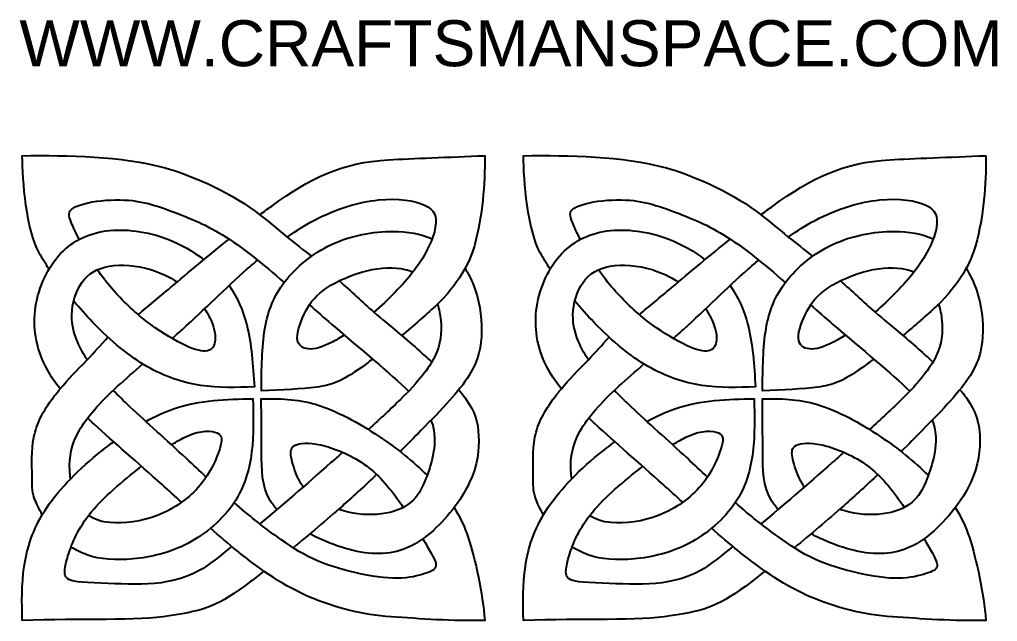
# Model space of a CAD drawing. Header units: millimetres. Extents: x 167 to 430, y 26 to 411.
# Drawn here: x 166.8 to 271.2, y 346.5 to 410.7 of the extents above; entities that cross this region are included whole.
import ezdxf
from ezdxf.enums import TextEntityAlignment as Align

# ---------------------------------------------------------------- set-up
doc = ezdxf.new("R2010")
doc.units = ezdxf.units.MM
for name, color, linetype in [('Default', 7, 'Continuous'), ('DV1_Default', 7, 'Continuous'), ('DV1_Layer_1', 7, 'Continuous')]:
    doc.layers.add(name, color=color, linetype=linetype)
doc.styles.add('SEACAD_arial_ttfB', font='arial.ttf')

# ---------------------------------------------------------------- blocks, each defined once
blk = doc.blocks.new('SE')
at = {"layer": 'DV1_Layer_1', "color": 7, "linetype": 'Continuous'}
for points, knots in [([(169.98, 384.09), (169.59, 384.67), (169.23, 385.25), (168.92, 385.82), (167.58, 388.24), (167.13, 393.47), (167.13, 396.18), (172.05, 396.22), (177.6, 396.16), (182.39, 394.88), (184.71, 394.26), (189.03, 392.46), (191.97, 390.26), (193.04, 389.46), (194.2, 388.51), (195.39, 387.5)], [0, 0, 0, 0, 0.166667, 0.166667, 0.166667, 0.333333, 0.333333, 0.333333, 0.5, 0.5, 0.5, 0.666667, 0.666667, 0.666667, 1, 1, 1, 1]), ([(192.47, 389.88), (192.91, 390.21), (193.33, 390.52), (193.74, 390.81), (197.81, 393.77), (201.22, 395.47), (206.22, 395.74), (208.73, 395.88), (212.6, 396.03), (216.47, 396.18), (216.5, 393.02), (216.27, 389.87), (215.37, 386.58), (214.92, 384.92), (213.64, 382.38), (211.21, 380.14), (210.13, 379.15), (208.87, 378.05), (207.62, 377)], [0, 0, 0, 0, 0.142857, 0.142857, 0.142857, 0.285714, 0.285714, 0.285714, 0.428571, 0.428571, 0.428571, 0.571429, 0.571429, 0.571429, 0.714286, 0.714286, 0.714286, 1, 1, 1, 1]), ([(223.46, 384.09), (223.07, 384.67), (222.71, 385.25), (222.4, 385.82), (221.06, 388.24), (220.61, 393.47), (220.61, 396.18), (225.53, 396.22), (231.07, 396.16), (235.87, 394.88), (238.19, 394.26), (242.51, 392.46), (245.45, 390.26), (246.52, 389.46), (247.68, 388.51), (248.87, 387.5)], [0, 0, 0, 0, 0.166667, 0.166667, 0.166667, 0.333333, 0.333333, 0.333333, 0.5, 0.5, 0.5, 0.666667, 0.666667, 0.666667, 1, 1, 1, 1]), ([(245.95, 389.88), (246.39, 390.21), (246.81, 390.52), (247.21, 390.81), (251.29, 393.77), (254.7, 395.47), (259.7, 395.74), (262.21, 395.88), (266.08, 396.03), (269.95, 396.18), (269.97, 393.02), (269.75, 389.87), (268.85, 386.58), (268.4, 384.92), (267.12, 382.38), (264.69, 380.14), (263.61, 379.15), (262.35, 378.05), (261.1, 377)], [0, 0, 0, 0, 0.142857, 0.142857, 0.142857, 0.285714, 0.285714, 0.285714, 0.428571, 0.428571, 0.428571, 0.571429, 0.571429, 0.571429, 0.714286, 0.714286, 0.714286, 1, 1, 1, 1]), ([(173.2, 387.25), (172.86, 387.92), (172.57, 388.53), (172.38, 389), (172.03, 389.84), (172, 390.22), (172.54, 390.58), (173.09, 390.93), (174.23, 391.25), (175.55, 391.38), (176.87, 391.52), (178.37, 391.47), (179.23, 391.34), (181.22, 391.04), (183.82, 390.01), (185.62, 389.23), (187.42, 388.46), (189.39, 387.3), (191.8, 385.4), (192.82, 384.59), (193.92, 383.66), (195.08, 382.65)], [0, 0, 0, 0, 0.125, 0.125, 0.125, 0.25, 0.25, 0.25, 0.375, 0.375, 0.375, 0.5, 0.5, 0.5, 0.625, 0.625, 0.625, 0.75, 0.75, 0.75, 1, 1, 1, 1]), ([(195.39, 387.5), (196.33, 388.16), (197.28, 388.76), (198.24, 389.27), (200.64, 390.54), (203.06, 391.25), (207.25, 391.67), (209.02, 391.39), (210.06, 390.9), (211.1, 390.42), (211.41, 389.72), (211.2, 388.54), (210.99, 387.36), (210.27, 385.7), (208.93, 383.93), (207.77, 382.39), (206.12, 380.77), (204.65, 379.48)], [0, 0, 0, 0, 0.142857, 0.142857, 0.142857, 0.285714, 0.285714, 0.428571, 0.428571, 0.428571, 0.571429, 0.571429, 0.571429, 0.714286, 0.714286, 0.714286, 1, 1, 1, 1]), ([(226.68, 387.25), (226.33, 387.92), (226.05, 388.53), (225.86, 389), (225.51, 389.84), (225.47, 390.22), (226.02, 390.58), (226.57, 390.93), (227.71, 391.25), (229.03, 391.38), (230.35, 391.52), (231.84, 391.47), (232.71, 391.34), (234.7, 391.04), (237.3, 390.01), (239.1, 389.23), (240.9, 388.46), (242.87, 387.3), (245.28, 385.4), (246.3, 384.59), (247.4, 383.66), (248.55, 382.65)], [0, 0, 0, 0, 0.125, 0.125, 0.125, 0.25, 0.25, 0.25, 0.375, 0.375, 0.375, 0.5, 0.5, 0.5, 0.625, 0.625, 0.625, 0.75, 0.75, 0.75, 1, 1, 1, 1]), ([(248.87, 387.5), (249.81, 388.16), (250.76, 388.76), (251.72, 389.27), (254.12, 390.54), (256.54, 391.25), (260.73, 391.67), (262.5, 391.39), (263.54, 390.9), (264.57, 390.42), (264.89, 389.72), (264.68, 388.54), (264.47, 387.36), (263.75, 385.7), (262.41, 383.93), (261.24, 382.39), (259.6, 380.77), (258.13, 379.48)], [0, 0, 0, 0, 0.142857, 0.142857, 0.142857, 0.285714, 0.285714, 0.428571, 0.428571, 0.428571, 0.571429, 0.571429, 0.571429, 0.714286, 0.714286, 0.714286, 1, 1, 1, 1]), ([(171.17, 371.32), (170.64, 371.98), (170.18, 372.66), (169.8, 373.35), (168.69, 375.35), (168.26, 377.51), (168.5, 379.66), (168.74, 381.81), (169.65, 383.94), (170.97, 385.46), (172.28, 386.97), (173.99, 387.87), (176.04, 388.15), (178.09, 388.44), (180.47, 388.11), (182.65, 387.27), (184.05, 386.73), (185.36, 385.97), (186.5, 385.09)], [0, 0, 0, 0, 0.142857, 0.142857, 0.142857, 0.285714, 0.285714, 0.285714, 0.428571, 0.428571, 0.428571, 0.571429, 0.571429, 0.571429, 0.714286, 0.714286, 0.714286, 1, 1, 1, 1]), ([(224.65, 371.32), (224.12, 371.98), (223.66, 372.66), (223.27, 373.35), (222.17, 375.35), (221.73, 377.51), (221.98, 379.66), (222.22, 381.81), (223.13, 383.94), (225.76, 386.97), (227.47, 387.87), (229.52, 388.15), (231.57, 388.44), (233.95, 388.11), (236.13, 387.27), (237.53, 386.73), (238.84, 385.97), (239.98, 385.09)], [0, 0, 0, 0, 0.142857, 0.142857, 0.142857, 0.285714, 0.285714, 0.285714, 0.428571, 0.428571, 0.571429, 0.571429, 0.571429, 0.714286, 0.714286, 0.714286, 1, 1, 1, 1]), ([(179.5, 379.23), (180.54, 380.11), (181.68, 381.06), (182.95, 382.12), (184.85, 383.72), (187.05, 385.56), (189.19, 387.29)], [0, 0, 0, 0, 0.333333, 0.333333, 0.333333, 1, 1, 1, 1]), ([(204.5, 374.49), (204.08, 374.17), (203.68, 373.87), (203.32, 373.61), (201.15, 372.06), (200.13, 371.71), (198.54, 371.5), (196.96, 371.28), (194.8, 371.2), (192.64, 371.12), (192.66, 373.44), (192.68, 375.76), (193.01, 377.7), (193.33, 379.65), (193.97, 381.22), (195.15, 382.75), (196.33, 384.27), (198.06, 385.75), (200.12, 386.71), (202.18, 387.67), (204.58, 388.11), (206.68, 388.11), (208.24, 388.1), (209.64, 387.85), (210.85, 387.31)], [0, 0, 0, 0, 0.111111, 0.111111, 0.111111, 0.222222, 0.222222, 0.222222, 0.333333, 0.333333, 0.333333, 0.444444, 0.444444, 0.444444, 0.555556, 0.555556, 0.555556, 0.666667, 0.666667, 0.666667, 0.777778, 0.777778, 0.777778, 1, 1, 1, 1]), ([(232.98, 379.23), (234.02, 380.11), (235.16, 381.06), (236.43, 382.12), (238.33, 383.72), (240.53, 385.56), (242.67, 387.29)], [0, 0, 0, 0, 0.333333, 0.333333, 0.333333, 1, 1, 1, 1]), ([(257.98, 374.49), (257.56, 374.17), (257.16, 373.87), (256.8, 373.61), (254.63, 372.06), (253.61, 371.71), (252.02, 371.5), (250.44, 371.28), (248.28, 371.2), (246.12, 371.12), (246.14, 373.44), (246.16, 375.76), (246.49, 377.7), (246.81, 379.65), (247.45, 381.22), (248.63, 382.75), (249.81, 384.27), (251.54, 385.75), (253.6, 386.71), (255.66, 387.67), (258.06, 388.11), (260.15, 388.11), (261.72, 388.1), (263.12, 387.85), (264.33, 387.31)], [0, 0, 0, 0, 0.111111, 0.111111, 0.111111, 0.222222, 0.222222, 0.222222, 0.333333, 0.333333, 0.333333, 0.444444, 0.444444, 0.444444, 0.555556, 0.555556, 0.555556, 0.666667, 0.666667, 0.666667, 0.777778, 0.777778, 0.777778, 1, 1, 1, 1]), ([(174.06, 374.41), (173.69, 374.97), (173.39, 375.51), (173.13, 376.07), (172.7, 377.03), (172.38, 378.05), (172.41, 379.22), (172.44, 380.4), (172.82, 381.73), (173.49, 382.67), (174.15, 383.61), (175.11, 384.16), (176.4, 384.39), (177.68, 384.61), (179.3, 384.5), (180.85, 384.03), (181.84, 383.72), (182.81, 383.27), (183.66, 382.72)], [0, 0, 0, 0, 0.142857, 0.142857, 0.142857, 0.285714, 0.285714, 0.285714, 0.428571, 0.428571, 0.428571, 0.571429, 0.571429, 0.571429, 0.714286, 0.714286, 0.714286, 1, 1, 1, 1]), ([(186.58, 379.86), (186.87, 379.42), (187.09, 378.99), (187.27, 378.59), (187.69, 377.63), (187.79, 376.87), (187.69, 376.31), (187.59, 375.75), (187.27, 375.39), (186.69, 375.35), (186.1, 375.3), (185.24, 375.58), (184.13, 376.14), (183.01, 376.7), (181.64, 377.54), (180.34, 378.55), (179.04, 379.56), (177.81, 380.74), (176.76, 381.93), (176.16, 382.62), (175.63, 383.31), (175.13, 384.02)], [0, 0, 0, 0, 0.125, 0.125, 0.125, 0.25, 0.25, 0.25, 0.375, 0.375, 0.375, 0.5, 0.5, 0.5, 0.625, 0.625, 0.625, 0.75, 0.75, 0.75, 1, 1, 1, 1]), ([(183.12, 376.68), (183.48, 377), (183.85, 377.33), (184.21, 377.66), (186.6, 379.82), (188.82, 382.05), (191.13, 384.1), (191.5, 384.42), (191.87, 384.74), (192.24, 385.05)], [0, 0, 0, 0, 0.25, 0.25, 0.25, 0.5, 0.5, 0.5, 1, 1, 1, 1]), ([(201.48, 377.05), (200.99, 376.73), (200.54, 376.47), (200.12, 376.26), (199.09, 375.74), (198.31, 375.51), (197.66, 375.57), (197.01, 375.63), (196.51, 375.97), (196.47, 376.73), (196.44, 377.49), (196.88, 378.68), (197.4, 379.64), (197.92, 380.61), (198.52, 381.36), (199.63, 382.09), (200.74, 382.82), (202.37, 383.54), (203.89, 383.91), (205.4, 384.29), (206.81, 384.32), (207.95, 384.06), (208.26, 383.98), (208.54, 383.89), (208.81, 383.77)], [0, 0, 0, 0, 0.111111, 0.111111, 0.111111, 0.222222, 0.222222, 0.222222, 0.333333, 0.333333, 0.333333, 0.444444, 0.444444, 0.444444, 0.555556, 0.555556, 0.555556, 0.666667, 0.666667, 0.666667, 0.777778, 0.777778, 0.777778, 1, 1, 1, 1]), ([(214.38, 384.18), (214.61, 383.78), (215.07, 382.91), (215.24, 382.49), (215.91, 380.85), (216.16, 379.09), (216.14, 377.48), (216.12, 375.86), (215.83, 374.39), (214.79, 372.72), (213.74, 371.05), (211.94, 369.18), (209.66, 366.87), (208.97, 366.16), (208.23, 365.41), (207.44, 364.63)], [0, 0, 0, 0, 0.166667, 0.166667, 0.166667, 0.333333, 0.333333, 0.333333, 0.5, 0.5, 0.5, 0.666667, 0.666667, 0.666667, 1, 1, 1, 1]), ([(227.54, 374.41), (227.16, 374.97), (226.87, 375.51), (226.61, 376.07), (226.18, 377.03), (225.86, 378.05), (225.89, 379.22), (225.92, 380.4), (226.3, 381.73), (226.97, 382.67), (227.63, 383.61), (228.59, 384.16), (229.87, 384.39), (231.16, 384.61), (232.78, 384.5), (234.33, 384.03), (235.32, 383.72), (236.29, 383.27), (237.14, 382.72)], [0, 0, 0, 0, 0.142857, 0.142857, 0.142857, 0.285714, 0.285714, 0.285714, 0.428571, 0.428571, 0.428571, 0.571429, 0.571429, 0.571429, 0.714286, 0.714286, 0.714286, 1, 1, 1, 1]), ([(240.06, 379.86), (240.34, 379.42), (240.57, 378.99), (240.75, 378.59), (241.17, 377.63), (241.27, 376.87), (241.17, 376.31), (241.07, 375.75), (240.75, 375.39), (240.17, 375.35), (239.58, 375.3), (238.72, 375.58), (237.61, 376.14), (236.49, 376.7), (235.12, 377.54), (233.82, 378.55), (232.52, 379.56), (231.28, 380.74), (230.24, 381.93), (229.64, 382.62), (229.11, 383.31), (228.61, 384.02)], [0, 0, 0, 0, 0.125, 0.125, 0.125, 0.25, 0.25, 0.25, 0.375, 0.375, 0.375, 0.5, 0.5, 0.5, 0.625, 0.625, 0.625, 0.75, 0.75, 0.75, 1, 1, 1, 1]), ([(236.6, 376.68), (236.96, 377), (237.33, 377.33), (237.69, 377.66), (240.08, 379.82), (242.3, 382.05), (244.61, 384.1), (244.98, 384.42), (245.34, 384.74), (245.71, 385.05)], [0, 0, 0, 0, 0.25, 0.25, 0.25, 0.5, 0.5, 0.5, 1, 1, 1, 1]), ([(254.96, 377.05), (254.47, 376.73), (254.02, 376.47), (253.6, 376.26), (252.57, 375.74), (251.79, 375.51), (251.14, 375.57), (250.49, 375.63), (249.98, 375.97), (249.95, 376.73), (249.92, 377.49), (250.36, 378.68), (250.88, 379.64), (251.4, 380.61), (252, 381.36), (253.11, 382.09), (254.22, 382.82), (255.85, 383.54), (257.37, 383.91), (258.88, 384.29), (260.29, 384.32), (261.43, 384.06), (261.74, 383.98), (262.02, 383.89), (262.29, 383.77)], [0, 0, 0, 0, 0.111111, 0.111111, 0.111111, 0.222222, 0.222222, 0.222222, 0.333333, 0.333333, 0.333333, 0.444444, 0.444444, 0.444444, 0.555556, 0.555556, 0.555556, 0.666667, 0.666667, 0.666667, 0.777778, 0.777778, 0.777778, 1, 1, 1, 1]), ([(267.86, 384.18), (268.08, 383.78), (268.55, 382.91), (268.72, 382.49), (269.39, 380.85), (269.64, 379.09), (269.62, 377.48), (269.6, 375.86), (269.31, 374.39), (268.27, 372.72), (267.22, 371.05), (265.42, 369.18), (263.14, 366.87), (262.44, 366.16), (261.71, 365.41), (260.92, 364.63)], [0, 0, 0, 0, 0.166667, 0.166667, 0.166667, 0.333333, 0.333333, 0.333333, 0.5, 0.5, 0.5, 0.666667, 0.666667, 0.666667, 1, 1, 1, 1]), ([(189.19, 382.32), (190.08, 381.06), (190.69, 379.67), (191.08, 378.14), (191.6, 376.11), (191.74, 373.83), (191.89, 371.54), (189.98, 371.46), (188.07, 371.39), (186.16, 371.68), (184.24, 371.97), (182.32, 372.63), (180.43, 373.71), (178.54, 374.79), (176.68, 376.31), (174.62, 378.44), (173.96, 379.13), (173.27, 379.88), (172.61, 380.66)], [0, 0, 0, 0, 0.142857, 0.142857, 0.142857, 0.285714, 0.285714, 0.285714, 0.428571, 0.428571, 0.428571, 0.571429, 0.571429, 0.571429, 0.714286, 0.714286, 0.714286, 1, 1, 1, 1]), ([(242.67, 382.32), (243.56, 381.06), (244.17, 379.67), (244.56, 378.14), (245.08, 376.11), (245.22, 373.83), (245.37, 371.54), (243.46, 371.46), (241.55, 371.39), (239.64, 371.68), (237.72, 371.97), (235.8, 372.63), (232.02, 374.79), (230.16, 376.31), (228.1, 378.44), (227.44, 379.13), (226.75, 379.88), (226.09, 380.66)], [0, 0, 0, 0, 0.142857, 0.142857, 0.142857, 0.285714, 0.285714, 0.285714, 0.428571, 0.428571, 0.428571, 0.571429, 0.571429, 0.714286, 0.714286, 0.714286, 1, 1, 1, 1]), ([(197.77, 380.27), (198.55, 379.59), (199.34, 378.89), (200.15, 378.19), (203.19, 375.57), (206.43, 372.95), (208.35, 371.07)], [0, 0, 0, 0, 0.333333, 0.333333, 0.333333, 1, 1, 1, 1]), ([(211.44, 380.35), (211.61, 379.79), (211.72, 379.2), (211.78, 378.62), (211.92, 377.31), (211.77, 376.08), (211.14, 374.77), (210.51, 373.46), (209.4, 372.08), (207.47, 370.17), (206.5, 369.22), (205.32, 368.13), (204.05, 366.98)], [0, 0, 0, 0, 0.2, 0.2, 0.2, 0.4, 0.4, 0.4, 0.6, 0.6, 0.6, 1, 1, 1, 1]), ([(251.25, 380.27), (252.02, 379.59), (252.82, 378.89), (253.63, 378.19), (256.67, 375.57), (259.91, 372.95), (261.83, 371.07)], [0, 0, 0, 0, 0.333333, 0.333333, 0.333333, 1, 1, 1, 1]), ([(264.92, 380.35), (265.08, 379.79), (265.2, 379.2), (265.26, 378.62), (265.39, 377.31), (265.25, 376.08), (264.62, 374.77), (263.99, 373.46), (262.88, 372.08), (260.95, 370.17), (259.98, 369.22), (258.8, 368.13), (257.53, 366.98)], [0, 0, 0, 0, 0.2, 0.2, 0.2, 0.4, 0.4, 0.4, 0.6, 0.6, 0.6, 1, 1, 1, 1]), ([(204.65, 379.48), (206.39, 378.03), (207.9, 376.78), (209.3, 375.55), (209.83, 375.08), (210.34, 374.62), (210.82, 374.17)], [0, 0, 0, 0, 0.333333, 0.333333, 0.333333, 1, 1, 1, 1]), ([(258.13, 379.48), (259.87, 378.03), (261.38, 376.78), (262.78, 375.55), (263.31, 375.08), (263.82, 374.62), (264.3, 374.17)], [0, 0, 0, 0, 0.333333, 0.333333, 0.333333, 1, 1, 1, 1]), ([(169.26, 357.89), (168.9, 358.52), (168.62, 359.12), (168.44, 359.6), (168.11, 360.54), (168.19, 361.04), (168.18, 362.08), (168.17, 363.12), (168.07, 364.7), (168.36, 366.15), (168.64, 367.6), (169.32, 368.9), (170.45, 370.41), (170.68, 370.71), (170.91, 371.01), (171.17, 371.32), (171.97, 372.28), (172.94, 373.31), (174.06, 374.41)], [0, 0, 0, 0, 0.142857, 0.142857, 0.142857, 0.285714, 0.285714, 0.285714, 0.428571, 0.428571, 0.428571, 0.571429, 0.571429, 0.571429, 0.714286, 0.714286, 0.714286, 1, 1, 1, 1]), ([(172.28, 361.72), (172.23, 362.01), (172.2, 362.31), (172.19, 362.6), (172.11, 364.04), (172.37, 365.4), (173.18, 366.84), (174, 368.28), (175.37, 369.81), (177.33, 371.62), (178.13, 372.36), (179.04, 373.15), (179.99, 373.97)], [0, 0, 0, 0, 0.2, 0.2, 0.2, 0.4, 0.4, 0.4, 0.6, 0.6, 0.6, 1, 1, 1, 1]), ([(222.74, 357.89), (222.38, 358.52), (222.09, 359.12), (221.92, 359.6), (221.59, 360.54), (221.67, 361.04), (221.66, 362.08), (221.65, 363.12), (221.55, 364.7), (222.12, 367.6), (222.8, 368.9), (223.93, 370.41), (224.15, 370.71), (224.39, 371.01), (224.65, 371.32), (225.45, 372.28), (226.42, 373.31), (227.54, 374.41)], [0, 0, 0, 0, 0.142857, 0.142857, 0.142857, 0.285714, 0.285714, 0.285714, 0.428571, 0.428571, 0.571429, 0.571429, 0.571429, 0.714286, 0.714286, 0.714286, 1, 1, 1, 1]), ([(225.76, 361.72), (225.71, 362.01), (225.68, 362.31), (225.67, 362.6), (225.59, 364.04), (225.85, 365.4), (226.66, 366.84), (227.48, 368.28), (228.85, 369.81), (230.81, 371.62), (231.61, 372.36), (232.52, 373.15), (233.47, 373.97)], [0, 0, 0, 0, 0.2, 0.2, 0.2, 0.4, 0.4, 0.4, 0.6, 0.6, 0.6, 1, 1, 1, 1]), ([(186.76, 361.91), (186.08, 362.55), (185.36, 363.22), (184.62, 363.91), (182.59, 365.78), (180.34, 367.78), (178.65, 369.38), (177.96, 370.03), (177.35, 370.62), (176.82, 371.15)], [0, 0, 0, 0, 0.25, 0.25, 0.25, 0.5, 0.5, 0.5, 1, 1, 1, 1]), ([(213.7, 371.22), (213.96, 370.91), (214.19, 370.62), (214.39, 370.34), (215.47, 368.86), (215.76, 367.72), (215.82, 366.3), (215.89, 364.87), (215.73, 363.17), (214.83, 361.28), (213.94, 359.4), (212.32, 357.33), (210.65, 355.92), (208.98, 354.52), (207.26, 353.77), (205.24, 353.74), (203.22, 353.7), (200.88, 354.38), (198.73, 355.4), (198.42, 355.54), (198.11, 355.7), (197.82, 355.85)], [0, 0, 0, 0, 0.125, 0.125, 0.125, 0.25, 0.25, 0.25, 0.375, 0.375, 0.375, 0.5, 0.5, 0.5, 0.625, 0.625, 0.625, 0.75, 0.75, 0.75, 1, 1, 1, 1]), ([(240.24, 361.91), (239.56, 362.55), (238.84, 363.22), (238.1, 363.91), (236.07, 365.78), (233.82, 367.78), (232.13, 369.38), (231.44, 370.03), (230.83, 370.62), (230.3, 371.15)], [0, 0, 0, 0, 0.25, 0.25, 0.25, 0.5, 0.5, 0.5, 1, 1, 1, 1]), ([(267.18, 371.22), (267.44, 370.91), (267.67, 370.62), (267.87, 370.34), (268.95, 368.86), (269.24, 367.72), (269.3, 366.3), (269.37, 364.87), (269.2, 363.17), (268.31, 361.28), (267.42, 359.4), (265.79, 357.33), (264.13, 355.92), (262.46, 354.52), (260.74, 353.77), (258.72, 353.74), (256.69, 353.7), (254.36, 354.38), (252.21, 355.4), (251.9, 355.54), (251.59, 355.7), (251.3, 355.85)], [0, 0, 0, 0, 0.125, 0.125, 0.125, 0.25, 0.25, 0.25, 0.375, 0.375, 0.375, 0.5, 0.5, 0.5, 0.625, 0.625, 0.625, 0.75, 0.75, 0.75, 1, 1, 1, 1]), ([(180.3, 367.85), (181.28, 368.38), (182.27, 368.84), (183.27, 369.18), (186.11, 370.15), (188.93, 370.2), (191.74, 370.26), (191.79, 368.35), (191.84, 366.44), (191.6, 364.57), (191.37, 362.69), (190.86, 360.84), (189.7, 359.13), (188.53, 357.42), (186.72, 355.85), (184.79, 354.84), (182.87, 353.82), (180.82, 353.36), (178.96, 353.18), (177.1, 353.01), (175.43, 353.11), (174.01, 353.62), (173.4, 353.84), (172.85, 354.12), (172.33, 354.47)], [0, 0, 0, 0, 0.111111, 0.111111, 0.111111, 0.222222, 0.222222, 0.222222, 0.333333, 0.333333, 0.333333, 0.444444, 0.444444, 0.444444, 0.555556, 0.555556, 0.555556, 0.666667, 0.666667, 0.666667, 0.777778, 0.777778, 0.777778, 1, 1, 1, 1]), ([(194.31, 358.45), (194.04, 358.75), (193.82, 359.05), (193.62, 359.35), (192.65, 360.93), (192.66, 362.72), (192.66, 364.58), (192.66, 366.43), (192.64, 368.35), (192.63, 370.26), (194.51, 370.27), (196.38, 370.28), (200.64, 368.99), (203.02, 367.7), (205.2, 366.24), (207.09, 364.98), (208.83, 363.58), (210.33, 362.1)], [0, 0, 0, 0, 0.142857, 0.142857, 0.142857, 0.285714, 0.285714, 0.285714, 0.428571, 0.428571, 0.428571, 0.571429, 0.571429, 0.714286, 0.714286, 0.714286, 1, 1, 1, 1]), ([(233.78, 367.85), (234.76, 368.38), (235.75, 368.84), (236.75, 369.18), (239.59, 370.15), (242.41, 370.2), (245.22, 370.26), (245.27, 368.35), (245.32, 366.44), (245.08, 364.57), (244.85, 362.69), (244.34, 360.84), (243.17, 359.13), (242.01, 357.42), (240.2, 355.85), (238.27, 354.84), (236.35, 353.82), (234.3, 353.36), (232.44, 353.18), (230.58, 353.01), (228.91, 353.11), (227.49, 353.62), (226.88, 353.84), (226.32, 354.12), (225.81, 354.47)], [0, 0, 0, 0, 0.111111, 0.111111, 0.111111, 0.222222, 0.222222, 0.222222, 0.333333, 0.333333, 0.333333, 0.444444, 0.444444, 0.444444, 0.555556, 0.555556, 0.555556, 0.666667, 0.666667, 0.666667, 0.777778, 0.777778, 0.777778, 1, 1, 1, 1]), ([(247.79, 358.45), (247.52, 358.75), (247.29, 359.05), (247.1, 359.35), (246.12, 360.93), (246.14, 362.72), (246.14, 364.58), (246.14, 366.43), (246.12, 368.35), (246.11, 370.26), (247.98, 370.27), (249.86, 370.28), (251.99, 369.64), (254.12, 368.99), (256.5, 367.7), (258.68, 366.24), (260.57, 364.98), (262.31, 363.58), (263.81, 362.1)], [0, 0, 0, 0, 0.142857, 0.142857, 0.142857, 0.285714, 0.285714, 0.285714, 0.428571, 0.428571, 0.428571, 0.571429, 0.571429, 0.571429, 0.714286, 0.714286, 0.714286, 1, 1, 1, 1]), ([(184.13, 359.22), (183.43, 359.86), (182.73, 360.49), (182.04, 361.11), (179.43, 363.46), (176.94, 365.57), (174.81, 367.54), (174.57, 367.76), (174.33, 367.99), (174.1, 368.21)], [0, 0, 0, 0, 0.25, 0.25, 0.25, 0.5, 0.5, 0.5, 1, 1, 1, 1]), ([(210.74, 367.97), (210.89, 367.6), (210.98, 367.27), (211.04, 366.93), (211.23, 365.85), (211.09, 364.79), (210.87, 363.87), (210.66, 362.95), (210.38, 362.18), (210.05, 361.39), (209.71, 360.6), (209.32, 359.81), (207.82, 358.57), (206.72, 358.13), (205.45, 357.97), (204.18, 357.81), (202.74, 357.92), (201.41, 358.3), (201.23, 358.35), (201.05, 358.4), (200.88, 358.46)], [0, 0, 0, 0, 0.125, 0.125, 0.125, 0.25, 0.25, 0.25, 0.375, 0.375, 0.375, 0.5, 0.5, 0.625, 0.625, 0.625, 0.75, 0.75, 0.75, 1, 1, 1, 1]), ([(237.61, 359.22), (236.91, 359.86), (236.21, 360.49), (235.52, 361.11), (232.91, 363.46), (230.42, 365.57), (228.29, 367.54), (228.05, 367.76), (227.81, 367.99), (227.58, 368.21)], [0, 0, 0, 0, 0.25, 0.25, 0.25, 0.5, 0.5, 0.5, 1, 1, 1, 1]), ([(264.22, 367.97), (264.37, 367.6), (264.46, 367.27), (264.52, 366.93), (264.71, 365.85), (264.57, 364.79), (264.35, 363.87), (264.14, 362.95), (263.86, 362.18), (263.53, 361.39), (263.19, 360.6), (262.8, 359.81), (262.05, 359.19), (261.3, 358.57), (260.2, 358.13), (258.93, 357.97), (257.66, 357.81), (256.22, 357.92), (254.89, 358.3), (254.71, 358.35), (254.53, 358.4), (254.36, 358.46)], [0, 0, 0, 0, 0.125, 0.125, 0.125, 0.25, 0.25, 0.25, 0.375, 0.375, 0.375, 0.5, 0.5, 0.5, 0.625, 0.625, 0.625, 0.75, 0.75, 0.75, 1, 1, 1, 1]), ([(183.04, 365.35), (183.61, 365.71), (184.15, 366.01), (184.65, 366.24), (186.24, 366.97), (187.36, 366.88), (187.93, 366.61), (188.49, 366.35), (188.5, 365.91), (188.19, 364.92), (187.88, 363.93), (187.24, 362.38), (186.11, 361.04), (184.98, 359.69), (183.37, 358.53), (181.61, 357.84), (179.85, 357.15), (177.95, 356.93), (176.51, 357.06), (175.55, 357.14), (174.8, 357.38), (174.2, 357.82)], [0, 0, 0, 0, 0.125, 0.125, 0.125, 0.25, 0.25, 0.25, 0.375, 0.375, 0.375, 0.5, 0.5, 0.5, 0.625, 0.625, 0.625, 0.75, 0.75, 0.75, 1, 1, 1, 1]), ([(236.52, 365.35), (237.09, 365.71), (237.63, 366.01), (238.13, 366.24), (239.72, 366.97), (240.84, 366.88), (241.41, 366.61), (241.97, 366.35), (241.98, 365.91), (241.67, 364.92), (241.35, 363.93), (240.72, 362.38), (239.59, 361.04), (238.46, 359.69), (236.85, 358.53), (235.09, 357.84), (233.33, 357.15), (231.43, 356.93), (229.98, 357.06), (229.03, 357.14), (228.28, 357.38), (227.68, 357.82)], [0, 0, 0, 0, 0.125, 0.125, 0.125, 0.25, 0.25, 0.25, 0.375, 0.375, 0.375, 0.5, 0.5, 0.5, 0.625, 0.625, 0.625, 0.75, 0.75, 0.75, 1, 1, 1, 1]), ([(192.91, 351.88), (192.4, 351.47), (191.93, 351.09), (191.49, 350.76), (187.95, 348.1), (186.78, 347.74), (182.8, 347.1), (179.55, 346.57), (173.32, 346.81), (167.13, 346.63), (167.08, 348.53), (167.04, 350.44), (167.33, 352.38), (167.62, 354.33), (168.24, 356.31), (169.53, 358.32), (170.82, 360.34), (172.76, 362.38), (175.17, 364.35), (175.72, 364.8), (176.29, 365.24), (176.88, 365.67)], [0, 0, 0, 0, 0.125, 0.125, 0.125, 0.25, 0.25, 0.25, 0.375, 0.375, 0.375, 0.5, 0.5, 0.5, 0.625, 0.625, 0.625, 0.75, 0.75, 0.75, 1, 1, 1, 1]), ([(197.11, 360.86), (196.86, 361.19), (196.68, 361.53), (196.51, 361.89), (196.19, 362.6), (195.93, 363.42), (195.83, 364.03), (195.73, 364.65), (195.77, 365.06), (196.25, 365.3), (196.73, 365.55), (197.64, 365.63), (198.98, 365.33), (200.33, 365.02), (202.1, 364.33), (203.58, 363.3), (205.06, 362.26), (206.24, 360.88), (207.38, 359.26), (207.51, 359.07), (207.65, 358.87), (207.78, 358.67)], [0, 0, 0, 0, 0.125, 0.125, 0.125, 0.25, 0.25, 0.25, 0.375, 0.375, 0.375, 0.5, 0.5, 0.5, 0.625, 0.625, 0.625, 0.75, 0.75, 0.75, 1, 1, 1, 1]), ([(246.39, 351.88), (245.88, 351.47), (245.4, 351.09), (244.96, 350.76), (241.43, 348.1), (240.26, 347.74), (236.28, 347.1), (233.03, 346.57), (226.8, 346.81), (220.61, 346.63), (220.56, 348.53), (220.52, 350.44), (220.81, 352.38), (221.1, 354.33), (221.72, 356.31), (223.01, 358.32), (224.3, 360.34), (226.24, 362.38), (228.65, 364.35), (229.2, 364.8), (229.77, 365.24), (230.36, 365.67)], [0, 0, 0, 0, 0.125, 0.125, 0.125, 0.25, 0.25, 0.25, 0.375, 0.375, 0.375, 0.5, 0.5, 0.5, 0.625, 0.625, 0.625, 0.75, 0.75, 0.75, 1, 1, 1, 1]), ([(250.59, 360.86), (250.34, 361.19), (250.16, 361.53), (249.99, 361.89), (249.67, 362.6), (249.41, 363.42), (249.31, 364.03), (249.2, 364.65), (249.25, 365.06), (249.73, 365.3), (250.21, 365.55), (251.12, 365.63), (252.46, 365.33), (253.8, 365.02), (255.58, 364.33), (257.06, 363.3), (258.54, 362.26), (259.72, 360.88), (260.85, 359.26), (260.99, 359.07), (261.13, 358.87), (261.26, 358.67)], [0, 0, 0, 0, 0.125, 0.125, 0.125, 0.25, 0.25, 0.25, 0.375, 0.375, 0.375, 0.5, 0.5, 0.5, 0.625, 0.625, 0.625, 0.75, 0.75, 0.75, 1, 1, 1, 1]), ([(201.32, 364.55), (200.91, 364.18), (200.49, 363.81), (200.07, 363.45), (197.39, 361.09), (194.76, 358.81), (192.47, 356.92)], [0, 0, 0, 0, 0.333333, 0.333333, 0.333333, 1, 1, 1, 1]), ([(254.8, 364.55), (254.39, 364.18), (253.97, 363.81), (253.55, 363.45), (250.87, 361.09), (248.24, 358.81), (245.95, 356.92)], [0, 0, 0, 0, 0.333333, 0.333333, 0.333333, 1, 1, 1, 1]), ([(189.48, 354.5), (188.45, 353.68), (186.88, 352.4), (186.09, 351.98), (182.4, 349.99), (178.76, 350.5), (174.81, 350.63), (172.73, 350.7), (172.17, 350.83), (171.88, 351.15), (171.59, 351.46), (171.58, 351.96), (171.88, 353.07), (172.17, 354.18), (172.78, 355.89), (174, 357.55), (175.22, 359.21), (177.06, 360.81), (179.02, 362.39), (179.29, 362.61), (179.57, 362.83), (179.85, 363.05)], [0, 0, 0, 0, 0.125, 0.125, 0.125, 0.25, 0.25, 0.25, 0.375, 0.375, 0.375, 0.5, 0.5, 0.5, 0.625, 0.625, 0.625, 0.75, 0.75, 0.75, 1, 1, 1, 1]), ([(204.94, 362.18), (203.81, 361.1), (202.59, 359.98), (201.28, 358.82), (199.59, 357.33), (197.75, 355.78), (196.02, 354.37)], [0, 0, 0, 0, 0.333333, 0.333333, 0.333333, 1, 1, 1, 1]), ([(242.96, 354.5), (241.93, 353.68), (240.36, 352.4), (239.57, 351.98), (235.88, 349.99), (232.24, 350.5), (228.29, 350.63), (226.21, 350.7), (225.65, 350.83), (225.36, 351.15), (225.07, 351.46), (225.06, 351.96), (225.36, 353.07), (225.65, 354.18), (226.26, 355.89), (227.48, 357.55), (228.7, 359.21), (230.54, 360.81), (232.5, 362.39), (232.77, 362.61), (233.05, 362.83), (233.33, 363.05)], [0, 0, 0, 0, 0.125, 0.125, 0.125, 0.25, 0.25, 0.25, 0.375, 0.375, 0.375, 0.5, 0.5, 0.5, 0.625, 0.625, 0.625, 0.75, 0.75, 0.75, 1, 1, 1, 1]), ([(258.42, 362.18), (257.28, 361.1), (256.07, 359.98), (254.76, 358.82), (253.07, 357.33), (251.23, 355.78), (249.5, 354.37)], [0, 0, 0, 0, 0.333333, 0.333333, 0.333333, 1, 1, 1, 1]), ([(209.87, 355.32), (210.03, 355.06), (210.18, 354.81), (210.31, 354.58), (211.01, 353.36), (211.33, 352.78), (211.21, 352.02), (210.78, 351.83), (210.08, 351.61), (209.38, 351.39), (208.42, 351.13), (205.89, 351.1), (204.33, 351.32), (202.75, 351.68), (201.17, 352.04), (199.57, 352.53), (196.75, 353.84), (195.53, 354.66), (194.25, 355.59), (192.97, 356.51), (191.63, 357.54), (190.05, 358.92), (189.94, 359.01), (189.84, 359.1), (189.74, 359.19)], [0, 0, 0, 0, 0.1, 0.1, 0.1, 0.2, 0.2, 0.3, 0.3, 0.3, 0.4, 0.4, 0.5, 0.5, 0.5, 0.6, 0.6, 0.7, 0.7, 0.7, 0.8, 0.8, 0.8, 1, 1, 1, 1]), ([(263.35, 355.32), (263.51, 355.06), (263.66, 354.81), (263.79, 354.58), (264.49, 353.36), (264.81, 352.78), (264.69, 352.02), (264.26, 351.83), (263.56, 351.61), (262.86, 351.39), (261.89, 351.13), (260.63, 351.11), (259.37, 351.1), (257.81, 351.32), (256.23, 351.68), (254.65, 352.04), (253.05, 352.53), (251.64, 353.18), (250.23, 353.84), (249.01, 354.66), (247.73, 355.59), (246.44, 356.51), (245.1, 357.54), (243.53, 358.92), (243.42, 359.01), (243.32, 359.1), (243.22, 359.19)], [0, 0, 0, 0, 0.1, 0.1, 0.1, 0.2, 0.2, 0.3, 0.3, 0.3, 0.4, 0.4, 0.4, 0.5, 0.5, 0.5, 0.6, 0.6, 0.6, 0.7, 0.7, 0.7, 0.8, 0.8, 0.8, 1, 1, 1, 1]), ([(213.2, 358.65), (213.82, 357.68), (214.33, 356.64), (214.71, 355.47), (215.47, 353.09), (216.26, 349.53), (216.47, 346.63), (213.07, 346.51), (209.52, 346.8), (206.5, 347.01), (203.47, 347.21), (200.39, 348), (197.79, 349.11), (195.2, 350.22), (192.66, 351.92), (190.02, 354.06), (189.1, 354.81), (188.15, 355.62), (187.21, 356.45)], [0, 0, 0, 0, 0.142857, 0.142857, 0.142857, 0.285714, 0.285714, 0.285714, 0.428571, 0.428571, 0.428571, 0.571429, 0.571429, 0.571429, 0.714286, 0.714286, 0.714286, 1, 1, 1, 1]), ([(266.68, 358.65), (267.3, 357.68), (267.81, 356.64), (268.19, 355.47), (268.95, 353.09), (269.74, 349.53), (269.95, 346.63), (266.55, 346.51), (263, 346.8), (259.98, 347.01), (256.95, 347.21), (253.87, 348), (251.27, 349.11), (248.68, 350.22), (246.14, 351.92), (243.5, 354.06), (242.57, 354.81), (241.63, 355.62), (240.69, 356.45)], [0, 0, 0, 0, 0.142857, 0.142857, 0.142857, 0.285714, 0.285714, 0.285714, 0.428571, 0.428571, 0.428571, 0.571429, 0.571429, 0.571429, 0.714286, 0.714286, 0.714286, 1, 1, 1, 1])]:
    blk.add_open_spline(points, degree=3, knots=knots, dxfattribs=at)
for points in [[(195.39, 387.5), (196.25, 386.82), (197.12, 386.14), (197.98, 385.46)], [(195.39, 387.5), (196.25, 386.82), (197.12, 386.14), (197.98, 385.46)], [(248.87, 387.5), (249.73, 386.82), (250.6, 386.14), (251.46, 385.46)], [(248.87, 387.5), (249.73, 386.82), (250.6, 386.14), (251.46, 385.46)], [(200.96, 382.84), (202.19, 381.72), (203.42, 380.6), (204.65, 379.48)], [(200.96, 382.84), (202.19, 381.72), (203.42, 380.6), (204.65, 379.48)], [(200.96, 382.84), (202.19, 381.72), (203.42, 380.6), (204.65, 379.48)], [(200.96, 382.84), (202.19, 381.72), (203.42, 380.6), (204.65, 379.48)], [(254.44, 382.84), (255.67, 381.72), (256.9, 380.6), (258.13, 379.48)], [(254.44, 382.84), (255.67, 381.72), (256.9, 380.6), (258.13, 379.48)], [(254.44, 382.84), (255.67, 381.72), (256.9, 380.6), (258.13, 379.48)], [(254.44, 382.84), (255.67, 381.72), (256.9, 380.6), (258.13, 379.48)], [(174.06, 374.41), (174.79, 375.21), (175.53, 376.02), (176.27, 376.83)], [(227.54, 374.41), (228.27, 375.21), (229.01, 376.02), (229.75, 376.83)]]:
    blk.add_open_spline(points, degree=3, dxfattribs=at)
at = {"layer": 'DV1_Default', "color": 7, "linetype": 'Continuous', "style": 'SEACAD_arial_ttfB'}
blk.add_text('WWW.CRAFTSMANSPACE.COM', height=4.9, dxfattribs=at).set_placement((166.81, 410.62), align=Align.TOP_LEFT)

msp = doc.modelspace()

# ---------------------------------------------------------------- block references
at = {"layer": 'Default'}
msp.add_blockref('SE', (0, 0), dxfattribs=at)

doc.saveas('drawing.dxf')
